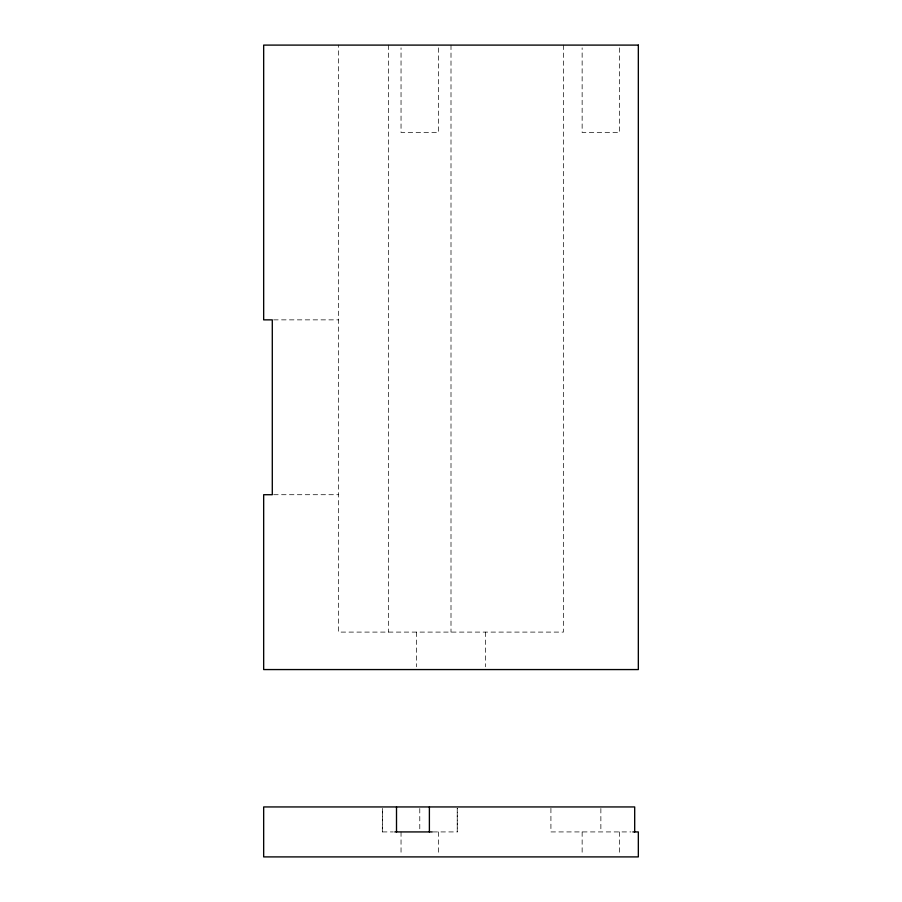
<?xml version="1.0" encoding="UTF-8"?>
<svg xmlns="http://www.w3.org/2000/svg" width="902" height="902" viewBox="0 0 902 902"><rect width="100%" height="100%" fill="white"/><g stroke="black" fill="none" stroke-linecap="round" stroke-linejoin="round"><path stroke-width="0.68" stroke-dasharray="4.51 3.38" d="M550.919 808.327L550.919 831.926L630.926 831.926M382.313 831.926L382.369 808.327L382.313 831.926L393.283 831.926M273.667 319.86L338.6 319.86M273.667 494.713L338.6 494.713M433.028 831.926L457.246 831.926L457.235 808.327L457.246 831.926M619.606 47.874L619.606 132.526L582.14 132.526L582.14 47.874M619.606 831.926L619.606 855.513M600.867 808.508L600.867 831.926M582.14 831.926L582.14 855.513M563.4 45.1L563.4 632.099L338.6 632.099L338.6 45.1M485.344 632.099L485.344 666.781M451 45.1L451 632.099M438.507 47.874L438.507 132.526L401.04 132.526L401.04 47.874M438.507 831.926L438.507 855.513M419.78 808.508L419.78 828.803M416.656 632.099L416.656 666.781M401.04 831.926L401.04 855.513M388.559 45.1L388.559 632.099"/><path stroke-width="1.35" d="M394.817 831.926L432.261 831.926M632.854 831.926L638.334 831.926L638.334 856.9L263.666 856.9L263.666 806.94L634.692 806.94L634.692 831.926M429.386 806.94L429.386 831.926M396.508 806.94L396.508 831.926M638.334 45.1L263.666 45.1L263.666 319.86L272.291 319.86L272.291 494.713L263.666 494.713L263.666 669.566L638.334 669.566L638.334 45.1"/></g></svg>
